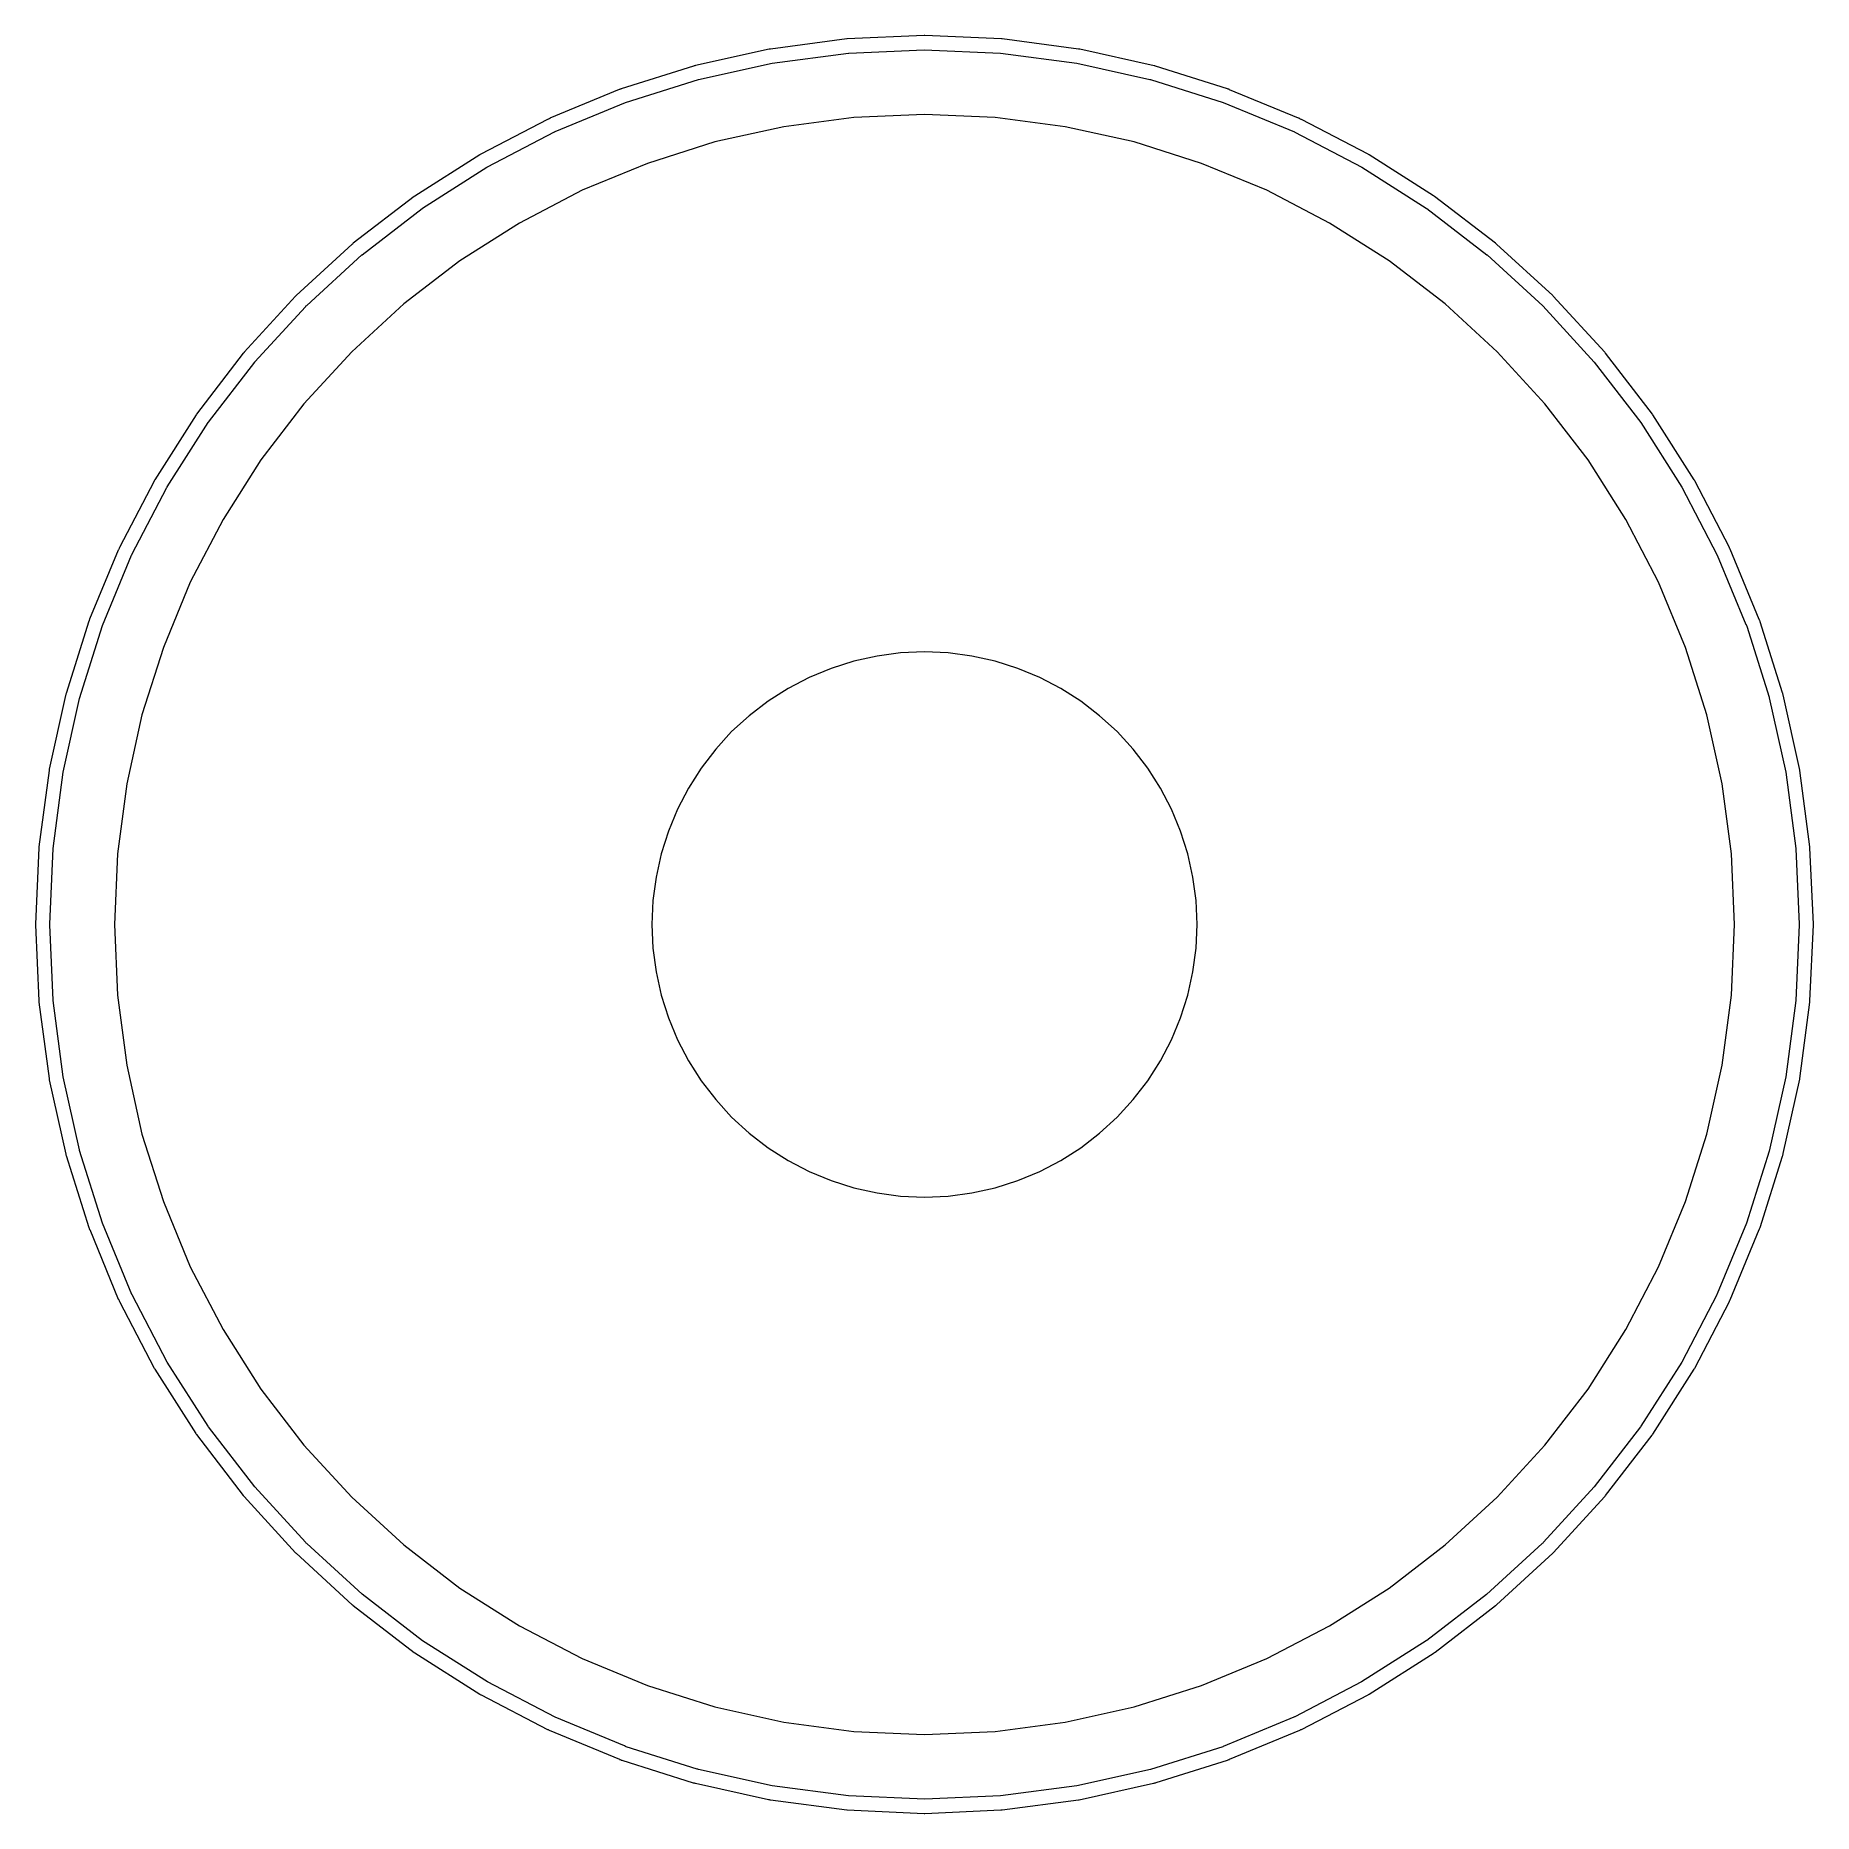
# Model space of a CAD drawing. Header units: millimetres. Extents: x 0.8 to 13.2, y -13.2 to -0.8.
import ezdxf

# ---------------------------------------------------------------- set-up
doc = ezdxf.new("R2010")
doc.units = ezdxf.units.MM
doc.layers.get('0').update_dxf_attribs({"lineweight": 25, "true_color": 0xffffff})

msp = doc.modelspace()

# ---------------------------------------------------------------- linework, layer by layer
at = {"lineweight": 13}
for p, q in [((6.458, -0.828), (5.926, -0.898)), ((6.462, -0.828), (6.458, -0.828)), ((6.998, -0.804), (6.462, -0.828)), ((7.002, -0.804), (6.998, -0.804)), ((6.998, -0.804), (6.998, -0.804)), ((7.538, -0.828), (7.002, -0.804)), ((7.542, -0.828), (7.538, -0.828)), ((8.074, -0.898), (7.542, -0.828)), ((5.918, -0.9), (5.403, -1.014)), ((5.922, -0.899), (5.918, -0.9)), ((5.926, -0.898), (5.922, -0.899)), ((5.939, -0.997), (6.471, -0.927)), ((6.471, -0.927), (6.472, -0.927)), ((6.472, -0.927), (6.998, -0.904)), ((6.998, -0.904), (7.529, -0.927)), ((6.998, -0.904), (6.998, -0.904)), ((7.529, -0.927), (8.061, -0.997)), ((8.078, -0.899), (8.074, -0.898)), ((8.082, -0.9), (8.078, -0.899)), ((8.601, -1.015), (8.082, -0.9)), ((5.389, -1.018), (4.887, -1.176)), ((4.917, -1.271), (5.424, -1.111)), ((5.39, -1.017), (5.389, -1.018)), ((5.394, -1.016), (5.39, -1.017)), ((5.399, -1.015), (5.394, -1.016)), ((5.403, -1.014), (5.399, -1.015)), ((5.424, -1.111), (5.939, -0.997)), ((8.061, -0.997), (8.571, -1.11)), ((8.571, -1.11), (8.572, -1.11)), ((8.572, -1.11), (8.576, -1.111)), ((8.576, -1.111), (9.083, -1.271)), ((8.606, -1.016), (8.601, -1.015)), ((8.61, -1.017), (8.606, -1.016)), ((9.113, -1.176), (8.61, -1.017)), ((4.873, -1.181), (4.389, -1.381)), ((4.875, -1.18), (4.873, -1.181)), ((4.879, -1.179), (4.875, -1.18)), ((4.883, -1.177), (4.879, -1.179)), ((4.887, -1.176), (4.883, -1.177)), ((9.117, -1.177), (9.113, -1.176)), ((9.121, -1.179), (9.117, -1.177)), ((9.125, -1.18), (9.121, -1.179)), ((9.127, -1.182), (9.125, -1.18)), ((9.608, -1.381), (9.127, -1.182)), ((4.426, -1.474), (4.917, -1.271)), ((4.917, -1.271), (4.917, -1.271)), ((7, -1.354), (6.508, -1.376)), ((7.492, -1.376), (7, -1.354)), ((9.083, -1.271), (9.578, -1.476)), ((4.372, -1.39), (3.908, -1.631)), ((3.954, -1.72), (4.422, -1.476)), ((4.376, -1.388), (4.372, -1.39)), ((4.38, -1.386), (4.376, -1.388)), ((4.383, -1.384), (4.38, -1.386)), ((4.388, -1.382), (4.383, -1.384)), ((4.389, -1.381), (4.388, -1.382)), ((4.422, -1.476), (4.423, -1.476)), ((4.423, -1.476), (4.426, -1.474)), ((6.02, -1.44), (5.539, -1.546)), ((6.508, -1.376), (6.02, -1.44)), ((7.98, -1.44), (7.492, -1.376)), ((8.461, -1.546), (7.98, -1.44)), ((9.578, -1.476), (9.582, -1.478)), ((9.582, -1.478), (10.048, -1.721)), ((9.611, -1.381), (9.608, -1.381)), ((9.617, -1.384), (9.611, -1.381)), ((9.62, -1.386), (9.617, -1.384)), ((9.626, -1.389), (9.62, -1.386)), ((9.628, -1.39), (9.626, -1.389)), ((10.092, -1.631), (9.628, -1.39)), ((5.539, -1.546), (5.069, -1.695)), ((8.931, -1.695), (8.461, -1.546)), ((3.9, -1.635), (3.448, -1.923)), ((3.502, -2.008), (3.95, -1.722)), ((3.904, -1.633), (3.9, -1.635)), ((3.908, -1.631), (3.904, -1.633)), ((3.95, -1.722), (3.952, -1.721)), ((3.952, -1.721), (3.954, -1.72)), ((5.069, -1.695), (4.614, -1.883)), ((9.386, -1.883), (8.931, -1.695)), ((10.048, -1.721), (10.498, -2.008)), ((10.096, -1.633), (10.092, -1.631)), ((10.092, -1.631), (10.092, -1.631)), ((10.1, -1.635), (10.096, -1.633)), ((10.548, -1.921), (10.1, -1.635)), ((3.444, -1.926), (3.019, -2.252)), ((3.448, -1.923), (3.444, -1.926)), ((4.614, -1.883), (4.177, -2.111)), ((9.823, -2.111), (9.386, -1.883)), ((10.552, -1.923), (10.548, -1.921)), ((10.556, -1.926), (10.552, -1.923)), ((10.981, -2.252), (10.556, -1.926)), ((3.08, -2.332), (3.5, -2.009)), ((3.5, -2.009), (3.502, -2.008)), ((10.498, -2.008), (10.502, -2.01)), ((10.502, -2.01), (10.92, -2.332)), ((4.177, -2.111), (3.762, -2.375)), ((10.238, -2.375), (9.823, -2.111)), ((3.012, -2.258), (2.62, -2.617)), ((2.694, -2.685), (3.079, -2.333)), ((3.013, -2.258), (3.012, -2.258)), ((3.016, -2.255), (3.013, -2.258)), ((3.019, -2.252), (3.016, -2.255)), ((3.079, -2.333), (3.08, -2.332)), ((10.92, -2.332), (10.921, -2.332)), ((10.921, -2.332), (11.31, -2.689)), ((10.984, -2.255), (10.981, -2.252)), ((10.987, -2.258), (10.984, -2.255)), ((11.38, -2.617), (10.987, -2.258)), ((3.762, -2.375), (3.371, -2.675)), ((10.629, -2.675), (10.238, -2.375)), ((2.617, -2.62), (2.258, -3.012)), ((2.333, -3.079), (2.685, -2.694)), ((2.62, -2.617), (2.617, -2.62)), ((2.685, -2.694), (2.688, -2.691)), ((2.688, -2.691), (2.689, -2.689)), ((2.689, -2.689), (2.691, -2.688)), ((2.691, -2.688), (2.694, -2.685)), ((3.371, -2.675), (3.008, -3.008)), ((10.992, -3.008), (10.629, -2.675)), ((11.31, -2.689), (11.668, -3.08)), ((11.383, -2.62), (11.38, -2.617)), ((11.742, -3.012), (11.383, -2.62)), ((2.252, -3.019), (1.926, -3.444)), ((2.009, -3.5), (2.332, -3.08)), ((2.255, -3.016), (2.252, -3.019)), ((2.258, -3.013), (2.255, -3.016)), ((2.258, -3.012), (2.258, -3.013)), ((2.332, -3.08), (2.333, -3.079)), ((3.008, -3.008), (2.675, -3.371)), ((11.325, -3.371), (10.992, -3.008)), ((11.668, -3.08), (11.668, -3.08)), ((11.668, -3.08), (11.992, -3.501)), ((11.745, -3.016), (11.742, -3.012)), ((11.748, -3.019), (11.745, -3.016)), ((12.074, -3.444), (11.748, -3.019)), ((1.923, -3.448), (1.635, -3.9)), ((1.926, -3.444), (1.923, -3.448)), ((2.675, -3.371), (2.375, -3.762)), ((11.625, -3.762), (11.325, -3.371)), ((12.077, -3.448), (12.074, -3.444)), ((12.365, -3.9), (12.077, -3.448)), ((1.722, -3.95), (2.008, -3.502)), ((2.008, -3.502), (2.009, -3.5)), ((11.992, -3.501), (11.992, -3.502)), ((11.992, -3.502), (12.279, -3.952)), ((2.375, -3.762), (2.111, -4.177)), ((11.889, -4.177), (11.625, -3.762)), ((1.631, -3.909), (1.39, -4.372)), ((1.476, -4.422), (1.72, -3.954)), ((1.633, -3.904), (1.631, -3.908)), ((1.631, -3.908), (1.631, -3.909)), ((1.635, -3.9), (1.633, -3.904)), ((1.72, -3.954), (1.721, -3.952)), ((1.721, -3.952), (1.722, -3.95)), ((12.279, -3.952), (12.526, -4.426)), ((12.367, -3.904), (12.365, -3.9)), ((12.369, -3.908), (12.367, -3.904)), ((12.61, -4.372), (12.369, -3.908)), ((2.111, -4.177), (1.883, -4.614)), ((12.117, -4.614), (11.889, -4.177)), ((1.381, -4.392), (1.181, -4.873)), ((1.271, -4.917), (1.474, -4.426)), ((1.382, -4.388), (1.381, -4.392)), ((1.384, -4.383), (1.382, -4.388)), ((1.386, -4.38), (1.384, -4.383)), ((1.388, -4.376), (1.386, -4.38)), ((1.39, -4.372), (1.388, -4.376)), ((1.474, -4.426), (1.476, -4.423)), ((1.476, -4.423), (1.476, -4.422)), ((12.526, -4.426), (12.526, -4.427)), ((12.526, -4.427), (12.726, -4.909)), ((12.611, -4.374), (12.61, -4.372)), ((12.612, -4.376), (12.611, -4.374)), ((12.614, -4.38), (12.612, -4.376)), ((12.616, -4.383), (12.614, -4.38)), ((12.819, -4.874), (12.616, -4.383)), ((1.883, -4.614), (1.695, -5.069)), ((12.305, -5.069), (12.117, -4.614)), ((1.176, -4.887), (1.018, -5.389)), ((1.111, -5.424), (1.271, -4.917)), ((1.177, -4.883), (1.176, -4.887)), ((1.179, -4.879), (1.177, -4.883)), ((1.18, -4.875), (1.179, -4.879)), ((1.181, -4.873), (1.18, -4.875)), ((12.726, -4.909), (12.727, -4.91)), ((12.727, -4.91), (12.729, -4.917)), ((12.729, -4.917), (12.731, -4.921)), ((12.731, -4.921), (12.887, -5.416)), ((12.82, -4.875), (12.819, -4.874)), ((12.821, -4.879), (12.82, -4.875)), ((12.823, -4.883), (12.821, -4.879)), ((12.824, -4.887), (12.823, -4.883)), ((12.825, -4.891), (12.824, -4.887)), ((12.981, -5.386), (12.825, -4.891)), ((1.695, -5.069), (1.546, -5.539)), ((12.454, -5.539), (12.305, -5.069)), ((6.508, -5.165), (6.35, -5.215)), ((6.67, -5.129), (6.508, -5.165)), ((6.834, -5.107), (6.67, -5.129)), ((7, -5.1), (6.834, -5.107)), ((7.166, -5.107), (7, -5.1)), ((7.33, -5.129), (7.166, -5.107)), ((7.492, -5.165), (7.33, -5.129)), ((7.65, -5.215), (7.492, -5.165)), ((6.197, -5.278), (6.05, -5.355)), ((6.35, -5.215), (6.197, -5.278)), ((7.803, -5.278), (7.65, -5.215)), ((7.95, -5.355), (7.803, -5.278)), ((1.014, -5.403), (0.9, -5.918)), ((0.997, -5.939), (1.111, -5.424)), ((1.015, -5.399), (1.014, -5.403)), ((1.016, -5.394), (1.015, -5.399)), ((1.017, -5.39), (1.016, -5.394)), ((1.018, -5.389), (1.017, -5.39)), ((5.91, -5.444), (5.779, -5.545)), ((6.05, -5.355), (5.91, -5.444)), ((8.09, -5.444), (7.95, -5.355)), ((8.221, -5.545), (8.09, -5.444)), ((12.887, -5.416), (12.888, -5.42)), ((12.888, -5.42), (12.888, -5.421)), ((12.888, -5.421), (13.003, -5.939)), ((12.982, -5.387), (12.981, -5.386)), ((12.984, -5.394), (12.982, -5.387)), ((12.985, -5.399), (12.984, -5.394)), ((13.099, -5.913), (12.985, -5.399)), ((1.546, -5.539), (1.44, -6.02)), ((5.779, -5.545), (5.656, -5.656)), ((8.344, -5.656), (8.221, -5.545)), ((12.56, -6.02), (12.454, -5.539)), ((5.656, -5.656), (5.545, -5.779)), ((8.455, -5.779), (8.344, -5.656)), ((5.545, -5.779), (5.444, -5.91)), ((8.556, -5.91), (8.455, -5.779)), ((0.898, -5.926), (0.828, -6.458)), ((0.899, -5.922), (0.898, -5.926)), ((0.9, -5.918), (0.899, -5.922)), ((0.927, -6.471), (0.997, -5.939)), ((5.444, -5.91), (5.355, -6.05)), ((8.645, -6.05), (8.556, -5.91)), ((13.003, -5.939), (13.073, -6.471)), ((13.099, -5.914), (13.099, -5.913)), ((13.1, -5.918), (13.099, -5.914)), ((13.101, -5.922), (13.1, -5.918)), ((13.102, -5.926), (13.101, -5.922)), ((13.172, -6.458), (13.102, -5.926)), ((1.44, -6.02), (1.376, -6.508)), ((5.355, -6.05), (5.278, -6.197)), ((8.722, -6.197), (8.645, -6.05)), ((12.624, -6.508), (12.56, -6.02)), ((5.278, -6.197), (5.215, -6.35)), ((8.785, -6.35), (8.722, -6.197)), ((5.215, -6.35), (5.165, -6.508)), ((8.835, -6.508), (8.785, -6.35)), ((0.828, -6.467), (0.804, -6.998)), ((0.828, -6.458), (0.828, -6.462)), ((0.828, -6.462), (0.828, -6.467)), ((0.904, -6.998), (0.927, -6.471)), ((1.376, -6.508), (1.354, -7)), ((5.165, -6.508), (5.129, -6.67)), ((8.871, -6.67), (8.835, -6.508)), ((12.646, -7), (12.624, -6.508)), ((13.073, -6.471), (13.073, -6.472)), ((13.073, -6.472), (13.096, -6.998)), ((13.172, -6.462), (13.172, -6.458)), ((13.172, -6.467), (13.172, -6.462)), ((13.196, -6.998), (13.172, -6.467)), ((5.129, -6.67), (5.107, -6.834)), ((8.893, -6.834), (8.871, -6.67)), ((5.107, -6.834), (5.1, -7)), ((8.9, -7), (8.893, -6.834)), ((0.804, -6.998), (0.804, -7.002)), ((0.804, -7.002), (0.828, -7.533)), ((0.904, -7), (0.904, -6.998)), ((0.904, -7.002), (0.904, -7)), ((0.927, -7.528), (0.904, -7.002)), ((1.354, -7), (1.376, -7.492)), ((5.1, -7), (5.107, -7.166)), ((8.893, -7.166), (8.9, -7)), ((12.624, -7.492), (12.646, -7)), ((13.096, -7.002), (13.073, -7.529)), ((13.096, -6.998), (13.096, -7)), ((13.096, -7), (13.096, -7.002)), ((13.172, -7.533), (13.196, -7.002)), ((13.196, -7.002), (13.196, -6.998)), ((5.107, -7.166), (5.129, -7.33)), ((8.871, -7.33), (8.893, -7.166)), ((5.129, -7.33), (5.165, -7.492)), ((8.835, -7.492), (8.871, -7.33)), ((0.828, -7.533), (0.828, -7.538)), ((0.828, -7.538), (0.828, -7.542)), ((0.828, -7.542), (0.898, -8.074)), ((0.927, -7.529), (0.927, -7.528)), ((0.997, -8.061), (0.927, -7.529)), ((1.376, -7.492), (1.44, -7.98)), ((5.165, -7.492), (5.215, -7.65)), ((8.785, -7.65), (8.835, -7.492)), ((12.56, -7.98), (12.624, -7.492)), ((13.073, -7.529), (13.003, -8.061)), ((13.073, -7.529), (13.073, -7.529)), ((13.102, -8.074), (13.172, -7.542)), ((13.172, -7.538), (13.172, -7.533)), ((13.172, -7.542), (13.172, -7.538)), ((5.215, -7.65), (5.278, -7.803)), ((8.722, -7.803), (8.785, -7.65)), ((5.278, -7.803), (5.355, -7.95)), ((8.645, -7.95), (8.722, -7.803)), ((1.44, -7.98), (1.546, -8.461)), ((5.355, -7.95), (5.444, -8.09)), ((8.556, -8.09), (8.645, -7.95)), ((12.454, -8.461), (12.56, -7.98)), ((0.898, -8.074), (0.899, -8.078)), ((0.899, -8.078), (0.9, -8.082)), ((0.9, -8.082), (1.015, -8.601)), ((1.11, -8.571), (0.997, -8.061)), ((5.444, -8.09), (5.545, -8.221)), ((8.455, -8.221), (8.556, -8.09)), ((13.003, -8.061), (12.888, -8.58)), ((12.986, -8.596), (13.101, -8.078)), ((13.101, -8.078), (13.102, -8.074)), ((5.545, -8.221), (5.656, -8.344)), ((8.344, -8.344), (8.455, -8.221)), ((5.656, -8.344), (5.779, -8.455)), ((8.221, -8.455), (8.344, -8.344)), ((1.546, -8.461), (1.695, -8.931)), ((5.779, -8.455), (5.91, -8.556)), ((8.09, -8.556), (8.221, -8.455)), ((12.305, -8.931), (12.454, -8.461)), ((1.015, -8.601), (1.016, -8.606)), ((1.016, -8.606), (1.017, -8.61)), ((1.017, -8.61), (1.017, -8.611)), ((1.017, -8.611), (1.176, -9.113)), ((1.11, -8.572), (1.11, -8.571)), ((1.111, -8.576), (1.11, -8.572)), ((1.271, -9.082), (1.111, -8.576)), ((5.91, -8.556), (6.05, -8.645)), ((6.05, -8.645), (6.197, -8.722)), ((7.803, -8.722), (7.95, -8.645)), ((7.95, -8.645), (8.09, -8.556)), ((12.888, -8.58), (12.73, -9.082)), ((12.824, -9.113), (12.981, -8.614)), ((12.981, -8.614), (12.982, -8.611)), ((12.982, -8.611), (12.984, -8.606)), ((12.984, -8.606), (12.985, -8.601)), ((12.985, -8.601), (12.986, -8.596)), ((6.197, -8.722), (6.35, -8.785)), ((6.35, -8.785), (6.508, -8.835)), ((7.492, -8.835), (7.65, -8.785)), ((7.65, -8.785), (7.803, -8.722)), ((6.508, -8.835), (6.67, -8.871)), ((6.67, -8.871), (6.834, -8.893)), ((6.834, -8.893), (7, -8.9)), ((7, -8.9), (7.166, -8.893)), ((7.166, -8.893), (7.33, -8.871)), ((7.33, -8.871), (7.492, -8.835)), ((1.695, -8.931), (1.883, -9.386)), ((12.117, -9.386), (12.305, -8.931)), ((1.176, -9.113), (1.177, -9.117)), ((1.177, -9.117), (1.179, -9.121)), ((1.179, -9.121), (1.18, -9.125)), ((1.18, -9.125), (1.182, -9.127)), ((1.182, -9.127), (1.381, -9.611)), ((1.271, -9.083), (1.271, -9.082)), ((1.476, -9.578), (1.271, -9.083)), ((12.729, -9.083), (12.526, -9.575)), ((12.616, -9.617), (12.819, -9.127)), ((12.73, -9.082), (12.729, -9.083)), ((12.819, -9.127), (12.82, -9.125)), ((12.82, -9.125), (12.821, -9.121)), ((12.821, -9.121), (12.823, -9.117)), ((12.823, -9.117), (12.824, -9.113)), ((1.883, -9.386), (2.111, -9.823)), ((11.889, -9.823), (12.117, -9.386)), ((1.381, -9.611), (1.382, -9.612)), ((1.382, -9.612), (1.384, -9.617)), ((1.384, -9.617), (1.386, -9.62)), ((1.386, -9.62), (1.388, -9.624)), ((1.388, -9.624), (1.39, -9.628)), ((1.39, -9.628), (1.631, -10.092)), ((1.477, -9.58), (1.476, -9.578)), ((1.478, -9.582), (1.477, -9.58)), ((1.722, -10.05), (1.478, -9.582)), ((12.522, -9.582), (12.278, -10.05)), ((12.369, -10.092), (12.61, -9.629)), ((12.524, -9.578), (12.522, -9.582)), ((12.526, -9.575), (12.524, -9.578)), ((12.61, -9.628), (12.612, -9.624)), ((12.61, -9.629), (12.61, -9.628)), ((12.612, -9.624), (12.614, -9.62)), ((12.614, -9.62), (12.616, -9.617)), ((2.111, -9.823), (2.375, -10.238)), ((11.625, -10.238), (11.889, -9.823)), ((1.631, -10.092), (1.631, -10.092)), ((1.631, -10.092), (1.633, -10.096)), ((1.633, -10.096), (1.635, -10.1)), ((1.635, -10.1), (1.921, -10.548)), ((2.008, -10.498), (1.722, -10.05)), ((12.278, -10.05), (11.992, -10.498)), ((12.077, -10.552), (12.365, -10.1)), ((12.365, -10.1), (12.367, -10.096)), ((12.367, -10.096), (12.369, -10.092)), ((2.375, -10.238), (2.675, -10.629)), ((11.325, -10.629), (11.625, -10.238)), ((2.01, -10.501), (2.008, -10.498)), ((2.01, -10.502), (2.01, -10.501)), ((2.332, -10.92), (2.01, -10.502)), ((11.99, -10.502), (11.668, -10.92)), ((11.992, -10.498), (11.99, -10.502)), ((1.921, -10.548), (1.923, -10.552)), ((1.923, -10.552), (1.926, -10.556)), ((1.926, -10.556), (2.252, -10.981)), ((2.675, -10.629), (3.008, -10.992)), ((10.992, -10.992), (11.325, -10.629)), ((11.748, -10.981), (12.071, -10.559)), ((12.071, -10.559), (12.074, -10.556)), ((12.074, -10.556), (12.077, -10.552)), ((2.252, -10.981), (2.255, -10.984)), ((2.255, -10.984), (2.258, -10.987)), ((2.258, -10.987), (2.617, -11.38)), ((2.685, -11.306), (2.332, -10.92)), ((3.008, -10.992), (3.371, -11.325)), ((10.629, -11.325), (10.992, -10.992)), ((11.668, -10.92), (11.315, -11.306)), ((11.383, -11.38), (11.742, -10.987)), ((11.742, -10.987), (11.745, -10.984)), ((11.745, -10.984), (11.748, -10.981)), ((2.617, -11.38), (2.62, -11.383)), ((2.62, -11.383), (3.012, -11.742)), ((2.688, -11.309), (2.685, -11.306)), ((2.689, -11.31), (2.688, -11.309)), ((2.691, -11.312), (2.689, -11.31)), ((2.694, -11.315), (2.691, -11.312)), ((3.08, -11.668), (2.694, -11.315)), ((3.371, -11.325), (3.762, -11.625)), ((10.238, -11.625), (10.629, -11.325)), ((11.306, -11.315), (10.917, -11.671)), ((10.987, -11.742), (11.38, -11.383)), ((11.309, -11.312), (11.306, -11.315)), ((11.312, -11.309), (11.309, -11.312)), ((11.315, -11.306), (11.312, -11.309)), ((11.38, -11.383), (11.383, -11.38)), ((3.762, -11.625), (4.177, -11.889)), ((9.823, -11.889), (10.238, -11.625)), ((3.012, -11.742), (3.013, -11.742)), ((3.013, -11.742), (3.016, -11.745)), ((3.016, -11.745), (3.019, -11.748)), ((3.019, -11.748), (3.444, -12.074)), ((3.502, -11.992), (3.08, -11.668)), ((3.08, -11.668), (3.08, -11.668)), ((10.917, -11.671), (10.501, -11.991)), ((10.559, -12.071), (10.981, -11.748)), ((10.981, -11.748), (10.984, -11.745)), ((10.984, -11.745), (10.987, -11.742)), ((4.177, -11.889), (4.614, -12.117)), ((9.386, -12.117), (9.823, -11.889)), ((3.954, -12.28), (3.502, -11.992)), ((10.498, -11.992), (10.046, -12.28)), ((10.501, -11.991), (10.498, -11.992)), ((3.444, -12.074), (3.448, -12.077)), ((3.448, -12.077), (3.9, -12.365)), ((4.614, -12.117), (5.069, -12.305)), ((8.931, -12.305), (9.386, -12.117)), ((10.1, -12.365), (10.552, -12.077)), ((10.552, -12.077), (10.556, -12.074)), ((10.556, -12.074), (10.559, -12.071)), ((3.9, -12.365), (3.904, -12.367)), ((3.904, -12.367), (3.908, -12.369)), ((3.908, -12.369), (3.909, -12.369)), ((3.909, -12.369), (4.372, -12.61)), ((4.426, -12.526), (3.954, -12.28)), ((5.069, -12.305), (5.539, -12.454)), ((8.461, -12.454), (8.931, -12.305)), ((10.046, -12.28), (9.582, -12.522)), ((9.629, -12.61), (10.092, -12.369)), ((10.092, -12.369), (10.096, -12.367)), ((10.096, -12.367), (10.1, -12.365)), ((5.539, -12.454), (6.02, -12.56)), ((7.98, -12.56), (8.461, -12.454)), ((4.372, -12.61), (4.372, -12.61)), ((4.372, -12.61), (4.376, -12.612)), ((4.376, -12.612), (4.38, -12.614)), ((4.38, -12.614), (4.383, -12.616)), ((4.383, -12.616), (4.874, -12.819)), ((4.909, -12.726), (4.426, -12.526)), ((6.02, -12.56), (6.508, -12.624)), ((6.508, -12.624), (7, -12.646)), ((7, -12.646), (7.492, -12.624)), ((7.492, -12.624), (7.98, -12.56)), ((9.574, -12.526), (9.083, -12.729)), ((9.127, -12.819), (9.617, -12.616)), ((9.578, -12.524), (9.574, -12.526)), ((9.582, -12.522), (9.578, -12.524)), ((9.617, -12.616), (9.62, -12.614)), ((9.62, -12.614), (9.624, -12.612)), ((9.624, -12.612), (9.628, -12.61)), ((9.628, -12.61), (9.629, -12.61)), ((4.917, -12.729), (4.909, -12.726)), ((4.921, -12.731), (4.917, -12.729)), ((5.416, -12.887), (4.921, -12.731)), ((9.079, -12.731), (8.576, -12.889)), ((9.083, -12.729), (9.079, -12.731)), ((4.874, -12.819), (4.875, -12.82)), ((4.875, -12.82), (4.879, -12.821)), ((4.879, -12.821), (4.883, -12.823)), ((4.883, -12.823), (4.887, -12.824)), ((4.887, -12.824), (4.891, -12.825)), ((4.891, -12.825), (5.387, -12.982)), ((5.42, -12.888), (5.416, -12.887)), ((8.614, -12.981), (9.113, -12.824)), ((9.113, -12.824), (9.117, -12.823)), ((9.117, -12.823), (9.121, -12.821)), ((9.121, -12.821), (9.125, -12.82)), ((9.125, -12.82), (9.127, -12.819)), ((5.387, -12.982), (5.39, -12.983)), ((5.39, -12.983), (5.394, -12.984)), ((5.394, -12.984), (5.399, -12.985)), ((5.399, -12.985), (5.403, -12.986)), ((5.403, -12.986), (5.913, -13.099)), ((5.424, -12.889), (5.42, -12.888)), ((5.939, -13.003), (5.424, -12.889)), ((6.471, -13.073), (5.939, -13.003)), ((8.061, -13.003), (7.529, -13.073)), ((8.576, -12.889), (8.061, -13.003)), ((8.078, -13.101), (8.597, -12.986)), ((8.597, -12.986), (8.601, -12.985)), ((8.601, -12.985), (8.606, -12.984)), ((8.606, -12.984), (8.611, -12.982)), ((8.611, -12.982), (8.614, -12.981)), ((5.913, -13.099), (5.914, -13.099)), ((5.914, -13.099), (5.918, -13.1)), ((5.918, -13.1), (5.922, -13.101)), ((5.922, -13.101), (5.926, -13.102)), ((5.926, -13.102), (6.458, -13.172)), ((7.002, -13.096), (6.471, -13.073)), ((7.529, -13.073), (7.002, -13.096)), ((7.529, -13.073), (7.529, -13.073)), ((7.542, -13.172), (8.074, -13.102)), ((8.074, -13.102), (8.078, -13.101)), ((6.458, -13.172), (6.462, -13.172)), ((6.462, -13.172), (6.998, -13.196)), ((6.998, -13.196), (7.002, -13.196)), ((7.002, -13.196), (7.533, -13.172)), ((7.533, -13.172), (7.538, -13.172)), ((7.538, -13.172), (7.542, -13.172))]:
    msp.add_line(p, q, dxfattribs=at)

doc.saveas('drawing.dxf')
